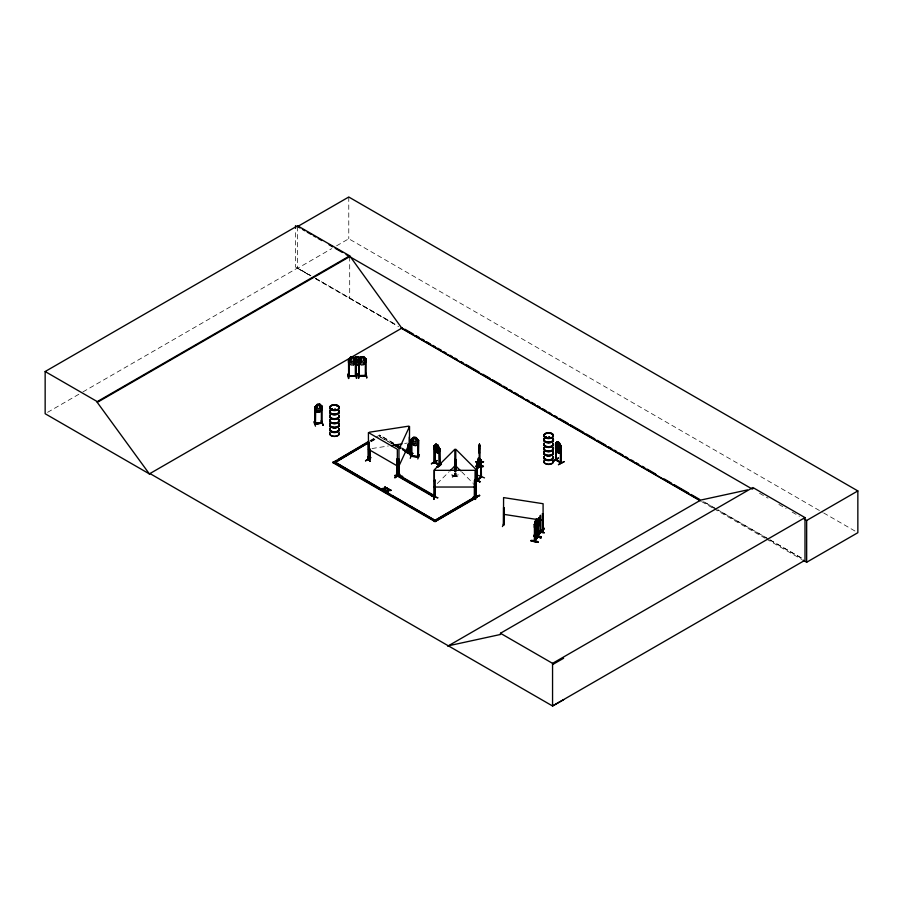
<?xml version="1.0" encoding="UTF-8"?>
<svg xmlns="http://www.w3.org/2000/svg" width="903" height="903" viewBox="0 0 903 903"><rect width="100%" height="100%" fill="white"/><g stroke="black" fill="none" stroke-linecap="round" stroke-linejoin="round"><path stroke-width="0.68" stroke-dasharray="4.51 3.39" d="M452.279 477.077L458.893 474.865M455.056 476.265L455.056 472.924M455.552 476.208L456.184 476.434L456.128 473.127M456.162 475.847L456.162 476.457L455.789 475.87M451.839 474.809L458.318 476.886M451.647 475.046L458.521 477.021L451.861 474.831M454.48 473.195L454.717 476.603L454.83 472.845M454.819 475.937L454.785 476.536M437.289 483.523L448.983 471.84M455.778 472.788L455.936 476.536L455.507 476.118M47.588 412.321L81.71 392.613M82.929 391.913L297.584 267.977L310.914 275.675M297.584 226.563L297.584 268.326L331.717 248.63M336.582 245.808L348.772 238.776L822.441 512.249M369.993 440.641L374.779 437.876M375.975 437.176L379.576 435.099L394.995 443.892M369.993 441.161L374.779 438.395M371.043 441.251L374.643 439.174M379.678 436.262L380.727 435.652L379.678 436.781L392.749 443.813M371.043 441.77L378.233 437.616M452.098 476.987L458.927 474.606L452.11 476.953M371.991 448.52L388.346 445.992M404.702 443.463L407.434 443.034M310.734 275.776L295.541 267.04L295.541 229.768M315.599 278.575L395.74 324.662L315.768 278.474M716.564 509.157L703.211 501.47L716.53 509.168M768.78 539.181L717.783 509.845L768.645 539.26M769.988 539.87L802.778 558.731M823.671 512.949L857.85 532.691M759.547 493.275L768.001 498.151M778.871 504.427L786.129 508.615M792.168 512.103L799.415 516.29M769.853 539.949L802.575 558.844M297.584 268.326L310.914 276.025M315.768 278.824L398.573 326.626M701.586 501.571L712.58 507.926M713.81 508.626L765.123 538.256M766.342 538.967L801.774 559.42M402.117 448.001L404.499 449.378M393.798 443.723L379.576 435.099M402.117 448.531L404.499 449.897M402.253 449.299L404.634 450.676M380.863 437.47L391.563 443.644M402.253 449.818L404.634 451.195M461.625 471.772L473.307 483.466M455.541 472.867L455.518 476.22M454.717 473.274L454.672 476.603M349.698 256.644L349.698 298.408M348.772 197.012L348.772 238.776M334.471 408.551A4.775 2.754 0 0 1 335.713 408.641M548.606 436.792A4.854 2.799 0 0 1 549.859 436.894M548.606 436.578A4.775 2.754 0 0 1 549.837 436.668"/><path stroke-width="1.35" d="M479.346 448.441L479.391 460.767M479.324 448.983L479.47 445.281M479.527 466.095C490.318 465.756 475.599 468.42 475.689 466.027M479.391 449.401L479.493 444.039L479.538 445.698M479.358 453.487L479.47 447.888M536.89 520.828L536.359 519.146L537.274 520.5M478.409 461.941L475.858 461.636M479.493 451.985L479.448 453.396M479.369 465.372L479.674 465.937M480.96 461.975L483.523 461.738L480.96 461.625M477.1 463.386L477.315 480.103M439.185 448.565L439.524 465.542L439.264 464.514M315.576 407.253L315.395 424.071M359.055 359.428C358.739 358.333 358.254 367.024 363.649 364.631L366.212 361.922L366.212 359.27L363.649 356.629L361.053 356.696L358.502 359.45M418.529 440.348L417.728 440.235L418.529 440.348L418.371 457.234L418.574 440.483L416.069 437.515C413.597 435.652 410.538 439.953 411.892 439.558L411.892 456.354L411.147 455.473L411.892 455.552M398.697 476.107L398.776 475.136M398.641 476.05L398.878 459.006L398.934 476.186L399.149 475.102M409.375 436.996L409.398 453.746L409.612 452.696L409.115 453.058M434.941 479.617L434.557 496.718L434.941 486.333M434.998 495.702L434.749 495.781M402.501 476.434L395.085 475.271L394.983 475.847M535.637 520.455L535.637 524.914L536.258 522.995L535.716 520.478M537.77 522.205L539.272 517.521L540.197 518.864L540.231 521.449L538.301 526.855C534.091 523.977 539.949 528.966 540.231 521.449M530.84 540.694C535.208 539.147 544.904 545.017 530.84 540.694L537.962 542.319M530.987 540.423L538.098 542.116M541.134 537.229L534.147 535.332M541.258 537.025L534.124 535.4M541.269 536.754L534.147 535.095M478.748 459.887L478.748 464.345L479.707 462.539L479.233 459.503L478.816 459.92M437.741 497.756C423.507 492.293 435.788 497.835 437.774 497.779M331.548 408.969L331.412 409.601M331.943 409.048L331.819 409.352M331.807 409.386L332.462 409.093M332.654 409.409L332.056 408.845L332.394 409.307M337.191 406.316L336.932 406.339M476.852 466.366C481.118 440.314 474.786 483.918 477.506 480.294L477.495 480.249M545.401 437.154L546.586 437.018M551.564 433.914L551.417 433.948M534.463 527.149L535.389 528.492L534.35 527.194L534.384 524.519L536.28 519.135L534.858 523.842L535.479 526.517L536.732 523.142L536.337 519.236M537.364 537.612L534.407 541.247L534.463 524.53L535.389 520.546M538.323 518.954L536.28 527.081L539.272 517.521M474.809 479.956L480.046 481.83L475.023 479.482M480.024 481.536L475.023 479.707M481.502 477.044L477.077 480.588L477.269 463.431L476.818 480.498L477.156 479.538M394.995 475.779L402.411 476.965L402.524 476.378M557.998 445.089L557.422 448.181L558.596 449.886L559.194 448.046L557.941 445.123M435.98 446.838L436.623 444.874M536.98 537.195L534.824 540.66M534.407 541.247L535.039 540.942L534.971 524.214L534.463 524.53M537.014 536.98L537.578 536.642M536.946 537.59L536.98 520.579M540.716 532.138L537.883 536.201L537.895 519.067L537.849 536.247L537.861 535.174M538.143 535.276L538.199 535.806M540.152 531.923L540.716 531.528L540.468 532.07M540.694 531.619L540.4 532.589L540.434 515.41L540.491 532.51M540.694 532.228L537.917 535.298M318.037 404.77L317.235 407.129L318.037 409.217L319.696 407.975L319.696 406.813L318.861 404.657L318.025 404.713M358.593 359.496L357.746 357.261L356.899 357.283L356.087 359.563L355.985 376.269L356.042 359.36L355.33 359.349L355.376 376.066M414.364 437.752L413.563 441.082L415.177 442.312L416.012 440.235L415.199 437.82L414.375 437.707M410.255 458.329L411.926 454.006M411.949 455.597L418.608 456.455M416.057 445.506L413.529 445.134C407.885 437.402 412.931 447.019 416.057 445.506L418.484 443.102M417.863 457.144C418.428 456.173 418.01 455.925 417.852 457.166L417.863 440.246M417.796 458.984L419.41 454.627M370.072 458.543L369.293 458.668M408.291 452.651L408.946 452.505L409.093 453.712M408.946 453.114L408.799 444.321M384.475 490.148L385.107 486.864L384.035 489.9L385.107 488.162L387.342 488.151L385.028 488.794M387.556 491.932L388.008 490.521L387.997 492.191L388.55 490.476L390.852 490.182L388.55 490.476M385.107 486.864L384.554 488.546L382.217 488.85L384.554 488.196M388.076 490.227C382.737 490.419 388.888 491.977 388.629 488.895L388.617 490.543L389.058 489.144M388.076 490.577L388.629 488.895M384.035 489.9L384.486 488.489M557.467 441.725L556.519 445.834L557.715 448.102L558.901 448.78L560.074 447.888L559.194 442.786L557.411 441.759L555.627 443.339L556.18 460.338L556.383 447.662M557.411 444.411L556.519 448.486L557.715 450.755L558.901 451.432L560.074 450.541L557.998 442.436L557.422 445.529L558.596 447.233L559.194 446.556L559.194 445.393L557.32 444.355L555.514 445.958L557.388 449.615L559.284 450.642L561.09 449.039L560.91 451.703L559.138 453.283L557.32 452.301L555.514 448.61M405.819 452.437L413.168 453.464M409.375 453.712L409.544 426.464L398.957 449.288L398.991 476.129M503.513 507.904L504.246 507.858L504.167 524.745L503.513 524.609L503.581 507.757M502.44 526.573L504.337 522.318M503.671 523.819L504.258 524.112M504.325 523.966L504.145 524.722L503.49 524.045M542.432 513.773L543.098 513.875L542.432 513.773L542.421 530.682L543.109 530.738L543.098 503.716L503.581 497.598L503.49 524.643M542.285 530.174L543.177 529.982L542.364 530.016M543.177 530.592L542.297 530.637L542.421 529.824M544.17 528.436L542.172 532.804L544.17 528.21M369.846 461.343L368.164 456.715M368.142 456.997L370.241 461.309M558.404 458.272L552.952 461.41M365.523 460.936L370.952 457.528L365.568 460.677M436.984 460.722L431.329 463.815L436.713 460.654M398.957 465.993L409.544 443.17M315.497 426.193L313.792 421.791M349.247 359.721C349.461 358.615 352.441 352.892 349.788 361.697L351.47 363.232L353.152 363.198L354.811 361.572L356.042 356.888L358.638 356.877L361.189 359.417L361.2 362.114L358.638 364.823L356.042 364.88L353.479 362.25M354.823 361.572L356.504 363.108L358.186 363.074L359.846 361.46L361.053 356.696M368.176 459.559L368.774 459.853L368.413 442.718L368.221 459.604L368.977 459.717L368.909 443.001M368.774 459.413L368.164 458.893L368.774 459.243M396.801 475.204L397.218 476.276L396.857 459.142L397.162 476.242L396.609 475.926L397.343 476.129M439.885 464.831L434.23 461.851L434.84 462.201M435.02 462.268L439.445 464.537M439.885 465.44L439.817 448.723L439.084 448.599L439.817 448.723M534.621 523.954L534.734 541.337L535.027 540.299L534.429 540.57M348.242 374.056L348.569 378.222M348.569 378.447L348.287 373.763L348.626 378.538M357.938 373.819L358.683 378.267L358.31 373.503M358.626 377.951L358.254 373.808M433.632 495.036L433.722 499.438M434.016 494.731L434.061 499.393M555.74 460.067L555.943 459.266L556.259 460.327M556.113 443.61C555.164 443.339 557.715 440.133 559.25 442.752L561.034 446.432L561.079 463.115L560.91 462.471M555.898 448.768L555.898 459.909L561.26 463.002L561.203 446.263L560.526 446.093M434.366 496.548L434.366 469.741L454.83 449.288L454.83 471.501M434.953 496.345C432.763 496.853 436.115 497.959 434.241 496.526M455.778 471.445L455.778 449.22L476.231 469.684L476.231 496.537L475.994 495.6M540.366 532.104L537.567 536.145L537.895 519.067M534.971 524.214L534.35 524.541M537.308 523.074L537.522 520.568L537.014 520.884M535.31 528.469L536.337 527.047L535.4 528.402M541.134 537.77L534.012 536.122M534.779 541.258L537.578 537.285L537.522 520.568M546.202 437.402L546.563 437.199M546.71 437.537L546.18 436.86M480.836 477.202C484.572 472.472 469.978 486.762 481.276 476.897L481.288 460.146M481.434 477.066L481.175 460.191M370.004 449.141L370.004 459.13L369.271 459.096L369.192 458.498L370.083 458.69M409.251 452.121L408.054 452.482L408.867 452.358M408.28 453.238L408.867 452.967M353.57 360.782L351.877 361.855L351.053 360.85L351.877 357.396L352.712 357.385L353.57 359.62L356.087 357.001L358.638 356.82L361.11 359.484M358.593 360.658L357.746 361.708L356.087 360.726M314.684 407.422L317.167 404.42L319.73 404.138L322.224 406.474L322.224 409.127L319.73 412.084L317.167 412.366L314.673 410.03L317.235 412.332L319.673 411.971L322.224 409.127M348.535 359.541L348.637 376.438C347.407 375.388 350.319 375.185 349.168 376.427L349.134 359.507M348.456 376.246L356.132 376.066M355.387 376.246L355.297 375.445L356.132 375.456M358.514 375.377L359.371 375.682M409.228 452.708L408.156 453.261L408.201 444.569M437.774 449.017L436.567 449.367L435.98 448.001M321.299 422.672L314.718 423.338L315.384 423.439M315.384 424.049L315.452 407.309L314.775 407.388M321.524 423.259C324.527 420.482 314.447 426.747 314.775 423.281M321.378 423.101L321.412 406.384L322.145 406.508L321.434 406.542M322.044 422.593L322.157 423.191L314.695 424.105L314.718 407.242L315.463 407.151M434.941 496.729L434.253 496.774M475.147 496.752L474.481 496.774M353.558 362.227L353.479 359.597L356.042 356.888M356.075 364.767L358.638 364.778L361.11 362.047L361.11 359.417L361.922 357.136L362.758 357.114L363.616 360.523L361.922 361.584L361.11 360.579M454.48 470.508L454.83 459.435L455.056 471.58M454.717 470.587L455.056 459.514M434.366 496.605L433.485 496.853L397.309 475.971L398.37 475.362L434.535 496.244M449.954 470.858L454.83 465.993M475.667 495.713L475.96 495.612M476.299 496.548L476.265 495.86M559.217 450.676L561.034 448.983M557.354 452.256L559.217 453.329L560.91 451.703M434.174 445.822L436.002 444.118L437.865 445.168L439.637 448.881L439.693 465.576L434.23 462.46L434.478 445.676L434.84 462.81L434.241 462.528L434.174 445.732L436.002 444.118L437.831 445.213L437.808 453.148L435.946 452.098L434.117 448.419L434.117 445.766L434.614 446.071M439.693 451.5C435.065 455.168 441.623 451.195 439.569 448.87L437.865 445.168M537.296 537.025L537.172 536.63M537.296 537.635L537.229 520.41M478.229 459.898L479.798 458.701L478.319 459.977M480.825 477.258L481.231 460.225L479.73 458.679L480.441 462.765L478.488 465.925L477.529 465.124M480.994 477.382L481.446 460.316M478.229 467.844L479.798 466.659L481.175 462.787M478.488 475.429L484.505 477.879M434.535 495.713L398.37 474.831L397.309 475.441L433.485 496.323L434.704 495.645M356.03 375.625L348.637 375.806M356.03 376.235L348.637 376.416M358.593 375.975L366.11 375.953L366.099 359.089L365.388 359.078L365.343 375.975L366.11 375.343L358.547 375.546M359.36 375.964L358.683 375.546M365.343 375.535L366.099 375.185M366.087 375.964L358.547 376.156M475.091 480.475L474.391 480.486L474.312 497.339L474.47 496.537L475.17 497.339M418.608 457.065L411.294 456.071M476.818 479.888L480.994 476.953M436.567 444.908L437.221 445.213M434.23 448.385L436.002 452.064L437.831 453.024M435.946 452.098L435.946 444.152L435.077 446.33L435.077 448.317L437.481 451.252L438.666 450.349L437.774 445.247M368.255 459.582L368.875 459.661M394.656 477.495L400.04 474.323L394.916 477.924M437.018 460.485L431.623 463.634M439.332 448.441L439.163 465.305M439.547 465.993L437.086 467.099L441.409 464.232M437.12 466.772L441.443 464.277M440.359 465.135L437.131 467.065M439.524 465.948L437.391 467.257M150.033 473.59L149.446 473.94L45.15 413.721L45.15 371.528L297.584 225.784L349.698 255.865L401.812 328.15L700.186 500.42M297.584 225.784L297.584 226.563L348.772 197.012L857.85 490.927L857.85 532.691L806.661 562.242L803.004 560.12M45.15 371.528L97.264 401.609L349.698 255.865M563.607 699.69L552.557 705.988L149.966 473.556L149.367 473.894L97.264 402.388L349.698 256.644M149.367 473.894L402.399 327.812M475.892 495.984L476.976 497.395L435.02 521.618L332.846 462.607L368.785 441.33M332.846 462.607L336.435 460.53M338.839 459.153L367.589 442.549M368.65 442.628L333.896 463.216L368.221 442.831M559.284 442.696L561.203 446.263M559.138 445.472L560.977 449.118M474.718 497.474L433.971 521.008L475.926 496.266L475.881 479.482L475.633 496.334M435.02 521.618L476.976 496.876M557.32 452.301L555.627 448.588M552.726 461.32L558.46 458.013L553.031 461.489M560.47 462.336L556.259 459.898L561.079 462.505M560.752 462.686L555.706 460.011M558.528 464.627L564.161 461.614M558.46 464.627L564.183 461.659M447.753 646.164L700.784 500.07L747.402 489.934M448.339 645.814L500.454 634.482L500.454 633.274L752.888 487.53L805.002 517.611L805.002 560.244L552.557 705.988L552.557 663.355L805.002 517.611M752.888 488.737L752.301 489.087L346.063 254.544M804.246 519.078L806.661 520.478L857.85 490.927M552.557 664.574L563.607 658.276M321.445 422.457L315.361 423.236M332.428 409.51L331.457 409.51M545.841 436.883L545.841 437.56M546.552 437.537L545.581 437.537L546.259 436.905M455.541 471.524L455.778 459.367L456.128 470.452M456.128 459.717L455.541 459.446M475.655 479.561L475.881 479.482M472.856 497.384C493.512 490.837 458.577 502.361 479.685 495.691M472.856 497.734L479.493 495.431M369.338 459.063L370.083 459.119L369.293 459.277L369.338 442.538M408.799 453.159L404.634 451.195M408.291 450.8L409.973 455.078M369.271 432.232L408.799 426.126L408.799 428.902M391.078 445.563L401.982 443.881M359.326 376.145L359.292 359.259L358.604 359.428M382.217 488.5L387.342 488.5M382.217 488.85L384.486 488.839M388.617 490.194L390.852 490.182M385.739 490.532L390.852 490.532M385.739 490.882L388.008 490.871M385.028 488.444L387.342 488.151M321.536 422.672L322.055 422.615M322.992 425.245L321.344 420.922L323.026 424.895M365.444 359.281L366.099 359.089M408.766 452.358L408.766 452.967M369.429 459.255L369.192 458.498M368.684 459.819L368.977 459.108M434.422 461.749L435.02 462.697L434.964 448.746M434.422 462.347L439.795 465.384M556.158 459.695L555.661 459.435M314.876 424.128L314.695 423.496M351.007 356.967L353.604 356.945L356.154 359.484L355.33 359.575M366.133 373.616L366.765 378.075L366.076 373.345M356.358 378.289L355.985 373.582L356.708 378.312M475.621 499.472L475.147 494.697L475.249 499.156M434.162 487.033L475.091 487.033M411.836 456.376L411.057 455.643M479.414 444.039L479.369 451.511L479.335 450.89M479.391 444.953L479.414 446.737M479.391 449.66L479.358 449.355M475.847 461.794L478.409 461.693L475.847 461.907M480.96 461.851L483.523 461.76M475.678 466.524L483.353 466.445L479.391 466.388L479.403 465.327M503.671 524.429L504.179 524.53M542.951 530.738L543.042 514.021M349.213 359.496L348.547 359.699L348.445 362.374L351.007 364.959L353.604 364.891L356.154 362.137L353.558 364.778M366.02 375.75L366.02 375.14M358.683 376.156L358.593 359.27M434.196 497.361L434.162 470.328L475.091 470.328L475.012 497.384M411.136 439.547L411.813 439.637M418.473 457.2L411.068 456.275M503.581 514.315L537.646 519.586M540.378 520.004L543.098 520.421M539.26 517.611L539.655 521.505L538.391 524.88L537.77 524.191M538.944 518.39L538.56 523.277L538.639 518.841M544.306 532.702L537.025 530.93L544.17 532.838M541.145 537.793L533.865 536.371M533.887 536.28L540.987 537.68M434.591 479.967L434.783 497.384L434.162 497.181L434.941 497.339M475.215 494.991L475.294 499.438M368.526 459.424L368.413 432.571L397.343 449.276L397.354 476.107M478.251 467.765L476.784 466.343M474.989 479.775L479.99 481.841M297.584 226.563L300.01 227.962M302.437 229.362L304.864 230.762M307.28 232.161L310.914 234.261M313.341 235.66L315.768 237.06M318.195 238.46L321.829 240.559M329.098 244.758L332.733 246.858M335.16 248.257L342.429 252.445M404.837 329.211L413.36 334.133M415.798 335.544L419.455 337.654M421.882 339.054L424.32 340.465M426.758 341.865L430.415 343.975M432.853 345.386L435.28 346.797M437.718 348.197L441.375 350.308M443.813 351.719L446.24 353.118M449.897 355.229L452.335 356.64M454.773 358.039L457.2 359.45M460.857 361.561L463.295 362.961M465.734 364.372L479.132 372.104M482.778 374.214L490.092 378.436M492.519 379.836L501.052 384.757M503.479 386.168L507.136 388.279M509.574 389.678L512.012 391.089M514.45 392.5L518.096 394.6M520.534 396.011L522.972 397.422M526.618 399.521L529.056 400.932M531.495 402.343L535.152 404.454M537.59 405.853L540.017 407.264M542.455 408.664L546.112 410.775M548.55 412.186L550.977 413.585M554.634 415.696L557.072 417.107M559.51 418.507L568.032 423.428M570.47 424.839L583.869 432.571M586.295 433.982L594.829 438.903M597.255 440.303L605.789 445.235M608.216 446.635L611.873 448.746M614.311 450.157L616.749 451.556M619.187 452.967L622.833 455.078M625.271 456.478L627.709 457.889M631.355 459.999L633.793 461.399M636.231 462.81L638.669 464.21M642.326 466.32L644.753 467.731M647.191 469.131L655.713 474.064M664.247 478.985L671.55 483.195M673.988 484.606L688.605 493.038M691.032 494.449L699.565 499.37M401.011 328.037L700.367 500.872M560.526 462.867L560.436 445.89L561.023 446.375M557.411 449.57L559.284 450.642M396.18 444.569L400.932 447.324M405.684 450.066L408.066 451.432M396.18 445.1L399.747 447.154M405.684 450.586L408.066 451.963M393.934 444.502L401.067 448.61M404.634 450.676L408.201 452.73M393.934 445.021L399.882 448.452M476.976 497.395L475.926 496.785L476.005 479.911M368.413 449.276L397.343 465.982M387.556 491.582L387.997 492.191M378.899 487.97L334.957 462.088L435.043 520.388L409.409 505.59M381.337 489.381L389.882 494.313M392.32 495.724L406.971 504.179M332.846 462.088L435.02 521.099M500.454 633.274L552.557 663.355M556.192 443.475L556.09 460.293M560.526 462.821L560.718 445.98M359.834 361.437L361.527 362.972L363.198 362.927L364.857 361.313L363.649 356.685L366.212 359.27M322.224 406.474L319.673 404.16L317.235 404.521L314.718 407.242M455.778 465.925L460.643 470.802M474.289 484.437L476.231 486.39M418.552 440.529L416.035 437.583L417.231 442.368L415.606 443.745L413.969 443.531L412.321 441.736L413.551 437.312L411.012 439.558L411.204 456.308L411.192 439.4M396.598 475.949L396.857 459.142M358.593 356.899L359.846 359.473M354.811 359.586L353.558 357.012L356.042 359.36M542.297 530.027L542.285 530.614M319.707 404.092L320.904 408.653L319.29 410.425L317.653 410.639L315.994 409.273L317.167 404.42M321.344 420.572L323.093 425.189M437.165 445.247L437.774 447.854M366.121 361.855L363.616 364.519M806.661 520.478L806.661 562.242M555.627 443.238L555.571 448.622M540.434 515.41L540.423 532.544M479.82 445.303L479.662 460.767M479.47 445.213L479.549 460.609M409.285 444.626L409.115 453.667M408.122 444.423L408.122 453.238M369.937 448.983L369.948 459.187M322.055 406.305L322.055 423.225M295.541 225.626L295.541 228.391M97.264 401.609L97.264 402.388M339.167 415.696A4.854 2.799 0 0 1 333.839 419.206A4.854 2.799 0 0 1 330.272 415.019M339.11 419.681A4.797 2.765 0 0 1 334.471 423.168A4.797 2.765 0 0 1 329.843 419.681M339.167 411.091A4.854 2.799 0 0 1 333.839 414.59A4.854 2.799 0 0 1 330.272 410.413M339.167 415.459A4.854 2.799 0 0 1 333.839 418.969A4.854 2.799 0 0 1 330.272 414.782M339.167 410.854A4.854 2.799 0 0 1 333.839 414.353A4.854 2.799 0 0 1 330.272 410.176M339.099 411.373A4.786 2.765 0 0 1 334.471 414.849A4.786 2.765 0 0 1 329.855 411.373M339.099 410.594A4.786 2.765 0 0 1 334.471 414.071A4.786 2.765 0 0 1 329.855 410.594M339.099 415.978A4.786 2.765 0 0 1 334.471 419.455A4.786 2.765 0 0 1 329.855 415.978M339.088 415.211A4.775 2.754 0 0 1 334.471 418.676A4.775 2.754 0 0 1 329.866 415.211M339.099 419.839A4.786 2.765 0 0 1 334.471 423.315A4.786 2.765 0 0 1 329.855 419.839M339.167 428.835A4.854 2.799 0 0 1 333.839 432.345A4.854 2.799 0 0 1 330.272 428.157M339.065 420.267A4.752 2.743 0 0 1 334.471 423.721A4.752 2.743 0 0 1 329.877 420.267M339.11 432.819A4.797 2.765 0 0 1 334.471 436.307A4.797 2.765 0 0 1 329.843 432.819M339.11 420.019A4.797 2.765 0 0 1 334.471 423.507A4.797 2.765 0 0 1 329.843 420.019M339.167 424.229A4.854 2.799 0 0 1 333.839 427.729A4.854 2.799 0 0 1 330.272 423.552M339.167 428.598A4.854 2.799 0 0 1 333.839 432.108A4.854 2.799 0 0 1 330.272 427.92M339.167 423.992A4.854 2.799 0 0 1 333.839 427.491A4.854 2.799 0 0 1 330.272 423.315M339.099 424.512A4.786 2.765 0 0 1 334.471 427.988A4.786 2.765 0 0 1 329.855 424.512M339.099 423.733A4.786 2.765 0 0 1 334.471 427.209A4.786 2.765 0 0 1 329.855 423.733M339.099 429.117A4.786 2.765 0 0 1 334.471 432.593A4.786 2.765 0 0 1 329.855 429.117M339.088 428.349A4.775 2.754 0 0 1 334.471 431.815A4.775 2.754 0 0 1 329.866 428.349M339.099 432.977A4.786 2.765 0 0 1 334.471 436.454A4.786 2.765 0 0 1 329.855 432.977M553.2 447.606A4.752 2.743 0 0 1 548.606 451.06A4.752 2.743 0 0 1 544.012 447.606M553.223 439.389A4.786 2.765 0 0 1 548.606 442.865A4.786 2.765 0 0 1 543.978 439.389M553.212 438.621A4.775 2.754 0 0 1 548.606 442.086A4.775 2.754 0 0 1 543.99 438.621M553.223 443.994A4.786 2.765 0 0 1 548.606 447.47A4.786 2.765 0 0 1 543.978 443.994M553.291 443.723A4.854 2.799 0 0 1 548.606 447.245A4.854 2.799 0 0 1 543.911 443.723M553.291 443.486A4.854 2.799 0 0 1 548.606 447.008A4.854 2.799 0 0 1 543.911 443.486M553.223 443.226A4.786 2.765 0 0 1 548.606 446.703A4.786 2.765 0 0 1 543.978 443.226M553.291 439.106A4.854 2.799 0 0 1 548.606 442.639A4.854 2.799 0 0 1 543.911 439.106M553.291 438.869A4.854 2.799 0 0 1 548.606 442.402A4.854 2.799 0 0 1 543.911 438.869M553.223 447.911A4.786 2.765 0 0 1 548.606 451.387A4.786 2.765 0 0 1 543.978 447.911M553.2 448.272A4.763 2.754 0 0 1 548.606 451.737A4.763 2.754 0 0 1 544.001 448.272M553.2 460.744A4.752 2.743 0 0 1 548.606 464.198A4.752 2.743 0 0 1 544.012 460.744M553.234 448.046A4.797 2.765 0 0 1 548.606 451.523A4.797 2.765 0 0 1 543.967 448.046M553.223 452.527A4.786 2.765 0 0 1 548.606 456.004A4.786 2.765 0 0 1 543.978 452.527M553.212 451.76A4.775 2.754 0 0 1 548.606 455.225A4.775 2.754 0 0 1 543.99 451.76M553.223 457.132A4.786 2.765 0 0 1 548.606 460.609A4.786 2.765 0 0 1 543.978 457.132M553.291 456.862A4.854 2.799 0 0 1 548.606 460.383A4.854 2.799 0 0 1 543.911 456.862M553.291 456.625A4.854 2.799 0 0 1 548.606 460.146A4.854 2.799 0 0 1 543.911 456.625M553.223 456.365A4.786 2.765 0 0 1 548.606 459.841A4.786 2.765 0 0 1 543.978 456.365M553.291 452.245A4.854 2.799 0 0 1 548.606 455.778A4.854 2.799 0 0 1 543.911 452.245M553.291 452.008A4.854 2.799 0 0 1 548.606 455.541A4.854 2.799 0 0 1 543.911 452.008M553.223 460.981A4.786 2.765 0 0 1 548.606 464.458A4.786 2.765 0 0 1 543.978 460.981M395.085 475.554L402.524 476.728L395.085 475.554M556.88 445.913L557.84 448.464L556.835 449.954L558.144 449.005L559.442 451.455L558.46 448.814L559.42 447.448L558.167 448.249L556.959 445.924M355.443 358.751L356.798 360.726L355.387 362.814L357.227 361.087L359.067 362.735L357.678 360.692L359.01 358.672L357.261 360.308L355.443 358.751M434.862 480.475L434.174 480.633L434.862 480.475M332.078 409.849A4.797 2.765 0 0 0 339.268 407.456A4.797 2.765 0 0 0 332.078 405.063A4.797 2.765 0 0 0 332.078 409.849M332.09 410.233A4.763 2.754 0 0 0 339.246 407.851A4.763 2.754 0 0 0 332.09 405.458A4.763 2.754 0 0 0 332.09 410.233M332.078 409.996A4.797 2.765 0 0 0 339.268 407.603A4.797 2.765 0 0 0 332.078 405.199A4.797 2.765 0 0 0 332.078 409.996M546.213 437.876A4.786 2.765 0 0 0 553.392 435.483A4.786 2.765 0 0 0 546.213 433.09A4.786 2.765 0 0 0 546.213 437.876M546.225 438.237A4.763 2.754 0 0 0 553.37 435.856A4.763 2.754 0 0 0 546.225 433.463A4.763 2.754 0 0 0 546.225 438.237M545.209 437.583A4.797 2.765 0 0 0 553.234 436.341A4.797 2.765 0 0 0 547.365 432.943A4.797 2.765 0 0 0 545.209 437.583"/></g></svg>
